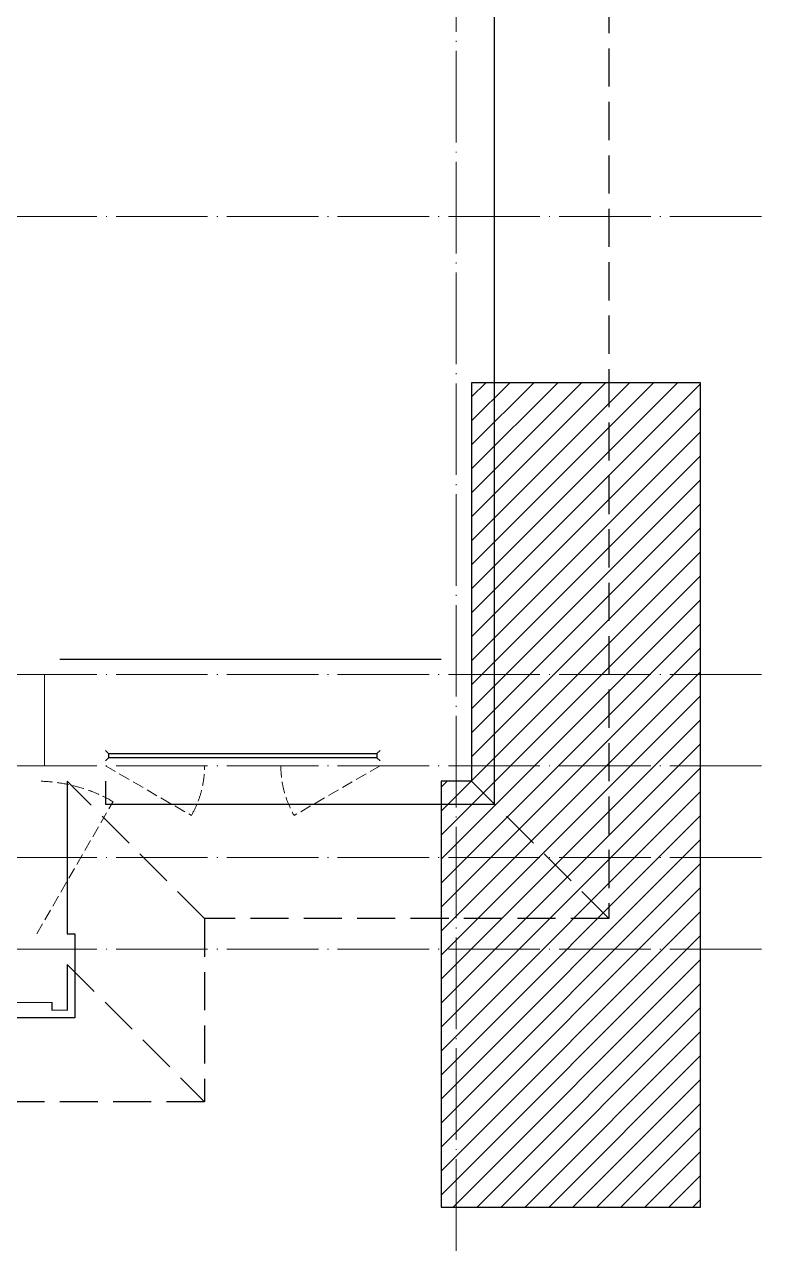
# Model space of a CAD drawing. Extents: x -518115 to 790560, y -210384 to 1628073.
# Drawn here: x 467787 to 472617, y 670657 to 678714 of the extents above; entities that cross this region are included whole.
import ezdxf

# ---------------------------------------------------------------- set-up
doc = ezdxf.new("R2010")
doc.units = 0
doc.header["$LTSCALE"] = 1000
doc.header["$MEASUREMENT"] = 0
doc.linetypes.add('DASH', pattern=[0.35, 0.25, -0.1])
doc.linetypes.add('DOTE', pattern=[2.42, 2, -0.2, 0.02, -0.2])
for name, color, linetype in [('3-栏杆1', 135, 'Continuous'), ('3.5方案汇报，与郭总、侯月琴确定户型_t8$0$2020.03.04 -1安徽标准化洋房户型(UA）_t8_t8$0$看线', 154, 'Continuous'), ('卫生间', 6, 'Continuous'), ('看线', 251, 'Continuous')]:
    doc.layers.add(name, color=color, linetype=linetype)
doc.layers.add('DOTE', color=19, linetype='DOTE', lineweight=9)
doc.layers.add('WINDOW', color=144, linetype='Continuous', lineweight=15)

# ---------------------------------------------------------------- blocks, each defined once
blk = doc.blocks.new('A$C148B7D8E')
at = {"layer": '卫生间', "color": 159, "linetype": 'DASH', "true_color": 0x22346e}
for p, q in [((-900, -900), (0, 0)), ((1750, -900), (2650, 0)), ((2650, -1200), (1750, -2100))]:
    blk.add_line(p, q, dxfattribs=at)
blk.add_lwpolyline([(9400.3, 15400), (7700, 15400), (7700, 10800), (7300, 10800), (7300, 10000), (900, 10000), (900, 9000), (-900, 9000), (-900, -900), (1750, -900), (1750, -2100), (23450, -2100), (23450, -900), (25100, -900)], dxfattribs=at)
blk = doc.blocks.new('HFHFTHFD')
at = {"layer": 'DOTE', "linetype": 'DOTE', "ltscale": 0.3}
for p, q in [((470616.6, 612948.8), (470616.6, 593448.8)), ((472616.6, 600248.8), (418616.6, 600248.8)), ((472616.6, 597248.8), (418616.6, 597248.8)), ((467916.6, 597248.8), (467916.6, 596648.8)), ((472616.6, 596648.8), (418616.6, 596648.8)), ((472616.6, 596048.8), (418616.6, 596048.8)), ((472616.6, 595448.8), (418616.6, 595448.8))]:
    blk.add_line(p, q, dxfattribs=at)

msp = doc.modelspace()

# ---------------------------------------------------------------- hatches: boundary and pattern name
h = msp.add_hatch()
h.set_pattern_fill('ANSI31', color=252, scale=70)
h.set_pattern_definition([(45, (0, 0), (-78.577241, 78.577241), [])])
h.paths.add_polyline_path([(470716, 676367.6), (470716.6, 673757.2), (470516.6, 673757.2), (470516.6, 670967.6), (472216.6, 670967.6), (472216.6, 676367.6)])

# ---------------------------------------------------------------- linework, layer by layer
at = {"color": 252}
msp.add_lwpolyline([(470716, 676367.6), (470716.6, 673757.2), (470516.6, 673757.2), (470516.6, 670967.6), (472216.6, 670967.6), (472216.6, 676367.6)], close=True, dxfattribs=at)
at = {"color": 30, "const_width": 8}
msp.add_lwpolyline([(468066.6, 672557.2), (468066.6, 672257.2), (467966.6, 672257.2), (467966.6, 672307.2), (466916.6, 672307.2), (466916.6, 672557.2)], dxfattribs=at)
at = {"layer": '3-栏杆1', "color": 5}
for p, q in [((468316.6, 673957.2), (468336.8, 673939.4)), ((468336.8, 673939.4), (468316.6, 673957.2)), ((468336.8, 673939.4), (468336.8, 673910.1)), ((468336.8, 673939.3), (470096.3, 673939.4)), ((470116.6, 673957.2), (470096.3, 673939.4)), ((470096.3, 673939.4), (470116.6, 673957.2)), ((470096.3, 673939.4), (470096.3, 673910.1)), ((468316.6, 673890.3), (468336.8, 673910.1)), ((468336.8, 673910.1), (468316.6, 673890.3)), ((470096.3, 673910.1), (468336.8, 673910)), ((470116.6, 673890.3), (470096.3, 673910.1))]:
    msp.add_line(p, q, dxfattribs=at)
at = {"layer": '3.5方案汇报，与郭总、侯月琴确定户型_t8$0$2020.03.04 -1安徽标准化洋房户型(UA）_t8_t8$0$看线', "ltscale": 10}
msp.add_line((468016.6, 674557.2), (470516.6, 674557.2), dxfattribs=at)
at = {"layer": 'WINDOW', "color": 250, "linetype": 'DASH', "ltscale": 0.3}
for points in [[(468316.6, 673857.2), (468879.7, 673532.5, 0.131485), (468966.6, 673857.2)], [(470116.6, 673857.2), (469553.4, 673532.5, -0.131485), (469466.6, 673857.2)], [(467866.6, 672757.2), (468366.6, 673623.2, 0.131652), (467866.6, 673757.2)]]:
    msp.add_lwpolyline(points, format="xyb", dxfattribs=at)
at = {"layer": '看线', "color": 201}
for points in [[(468316.6, 673757.2), (468316.6, 673607.2), (470866.6, 673607.2), (470866.6, 682007.2), (469216.5, 682007.2), (469216.5, 681857.2)], [(468066.6, 672757.2), (468116.6, 672757.2), (468116.6, 672207.2), (466866.6, 672207.2), (466866.6, 672407.2)]]:
    msp.add_lwpolyline(points, dxfattribs=at)
at = {"layer": '看线', "color": 202, "ltscale": 0.5}
msp.add_lwpolyline([(468066.6, 673757.2), (468066.6, 672757.2)], dxfattribs=at)

# ---------------------------------------------------------------- block references
msp.add_blockref('HFHFTHFD', (0, 77208.4))
at = {"xscale": -1}
msp.add_blockref('A$C148B7D8E', (470716.6, 673757.2), dxfattribs=at)

doc.saveas('drawing.dxf')
